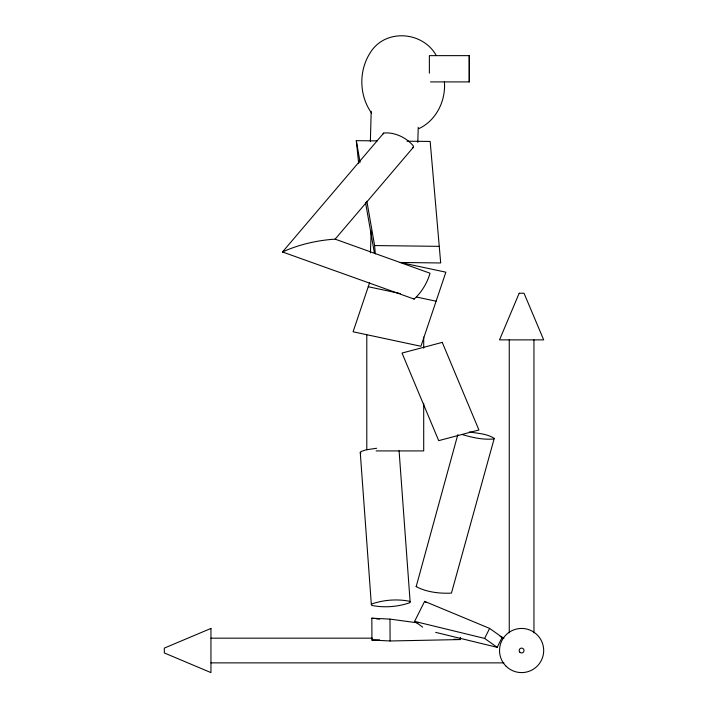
<?xml version="1.0" encoding="UTF-8"?>
<svg xmlns="http://www.w3.org/2000/svg" width="708" height="708" viewBox="0 0 708 708"><rect width="100%" height="100%" fill="white"/><g stroke="black" fill="none" stroke-linecap="round" stroke-linejoin="round"><path stroke-width="1.06" d="M444.412 81.978C445.89 100.678 436.349 120.413 419.003 128.564M370.364 141.565L371.187 111.351M417.817 142.379L418.224 127.272M370.426 252.871L371.196 230.888M469.271 431.951C477.608 433.393 487.069 433.659 494.237 438.394L451.456 593.109C439.686 593.685 426.579 592.198 416.171 586.613L457.828 434.597M369.647 282.581L353.088 331.786L420.933 346.265L445.863 272.191L401.71 262.774M422.685 627.12L414.614 621.385L424.623 601.366L489.617 628.403L502.176 637.315L497.166 647.333L435.659 632.368M414.614 621.385L484.608 638.412L489.617 628.403M399.091 450.828L410.136 602.012L409.463 602.853C397.648 606.862 384.267 607.906 372.019 605.455L371.364 604.712L360.248 452.421L360.921 451.58L365.947 449.854L376.656 448.27M371.364 604.712L372.036 603.871C383.86 599.862 397.232 598.818 409.481 601.269L410.136 602.012M335.141 239.145L413.419 147.211L413.233 145.768C406.348 137.591 394.489 131.883 383.745 133.051L282.492 251.968L414.145 299.086C421.534 292.342 427.34 282.864 430.004 273.226L335.141 239.145C317.37 240.269 298.643 244.587 282.492 251.968L283.66 252.26M382.895 134.051L383.745 133.051M412.569 148.211L413.419 147.211M494.237 438.394L493.697 438.96C483.015 440.031 472.139 437.482 461.917 434.482M416.171 586.613L416.711 586.056M418.109 622.916L389.984 619.111L371.833 618.19L371.939 640.05L379.621 639.899M371.939 640.05L390.09 640.979L460.35 639.554L460.342 637.368M430.482 81.916L469.324 81.916L469.324 55.64L429.375 55.64L429.375 73.154M376.107 450.916L423.703 450.916L423.703 403.392M210.949 638.173L372.355 638.173M501.707 638.173L503.919 638.173M210.949 662.874L503.919 662.874M358.69 163.672L356.31 140.662L377.258 140.883M407.02 141.202L430.172 141.45L440.695 262.969L400.153 262.473M366.868 201.222L374.603 245.561L439.252 246.349M453.952 639.227L460.35 639.554M371.833 618.19L374.001 618.482M376.16 618.774L379.408 619.208M368.257 286.731L400.56 293.625M416.711 297.068L436.093 301.201M500.14 636.474L502.176 637.315M413.667 298.785L414.145 299.086M484.608 638.412L497.166 647.333M424.623 601.366L426.42 602.641M360.248 452.421L360.894 453.173M436.234 55.454C422.764 31.205 385.187 28.347 370.284 52.675C358.593 70.667 359.044 95.58 371.55 112.997M365.558 202.647L374.514 253.526M356.31 140.662L360.08 162.291M374.603 245.561L375.32 253.871M389.984 619.111L390.09 640.979M533.956 339.875L533.956 632.837M509.256 339.875L509.256 632.837M469.192 55.64L469.192 81.916M423.703 337.088L423.703 348.141M366.797 334.875L366.797 449.81M519.176 293.236L499.529 339.875L543.682 339.875L524.035 293.236L519.176 293.236M210.949 628.447L164.318 648.094L164.318 652.953L210.949 672.6L210.949 628.447M442.252 342.38L402.029 353.053L438.703 440.65L478.927 429.977L442.252 342.38M505.999 666.131A22.072 22.072 0 0 0 542.93 656.236A22.072 22.072 0 0 0 515.893 629.2A22.072 22.072 0 0 0 505.999 666.131M519.884 652.245A2.425 2.425 0 0 0 523.947 651.156A2.425 2.425 0 0 0 520.973 648.183A2.425 2.425 0 0 0 519.884 652.245"/></g></svg>
